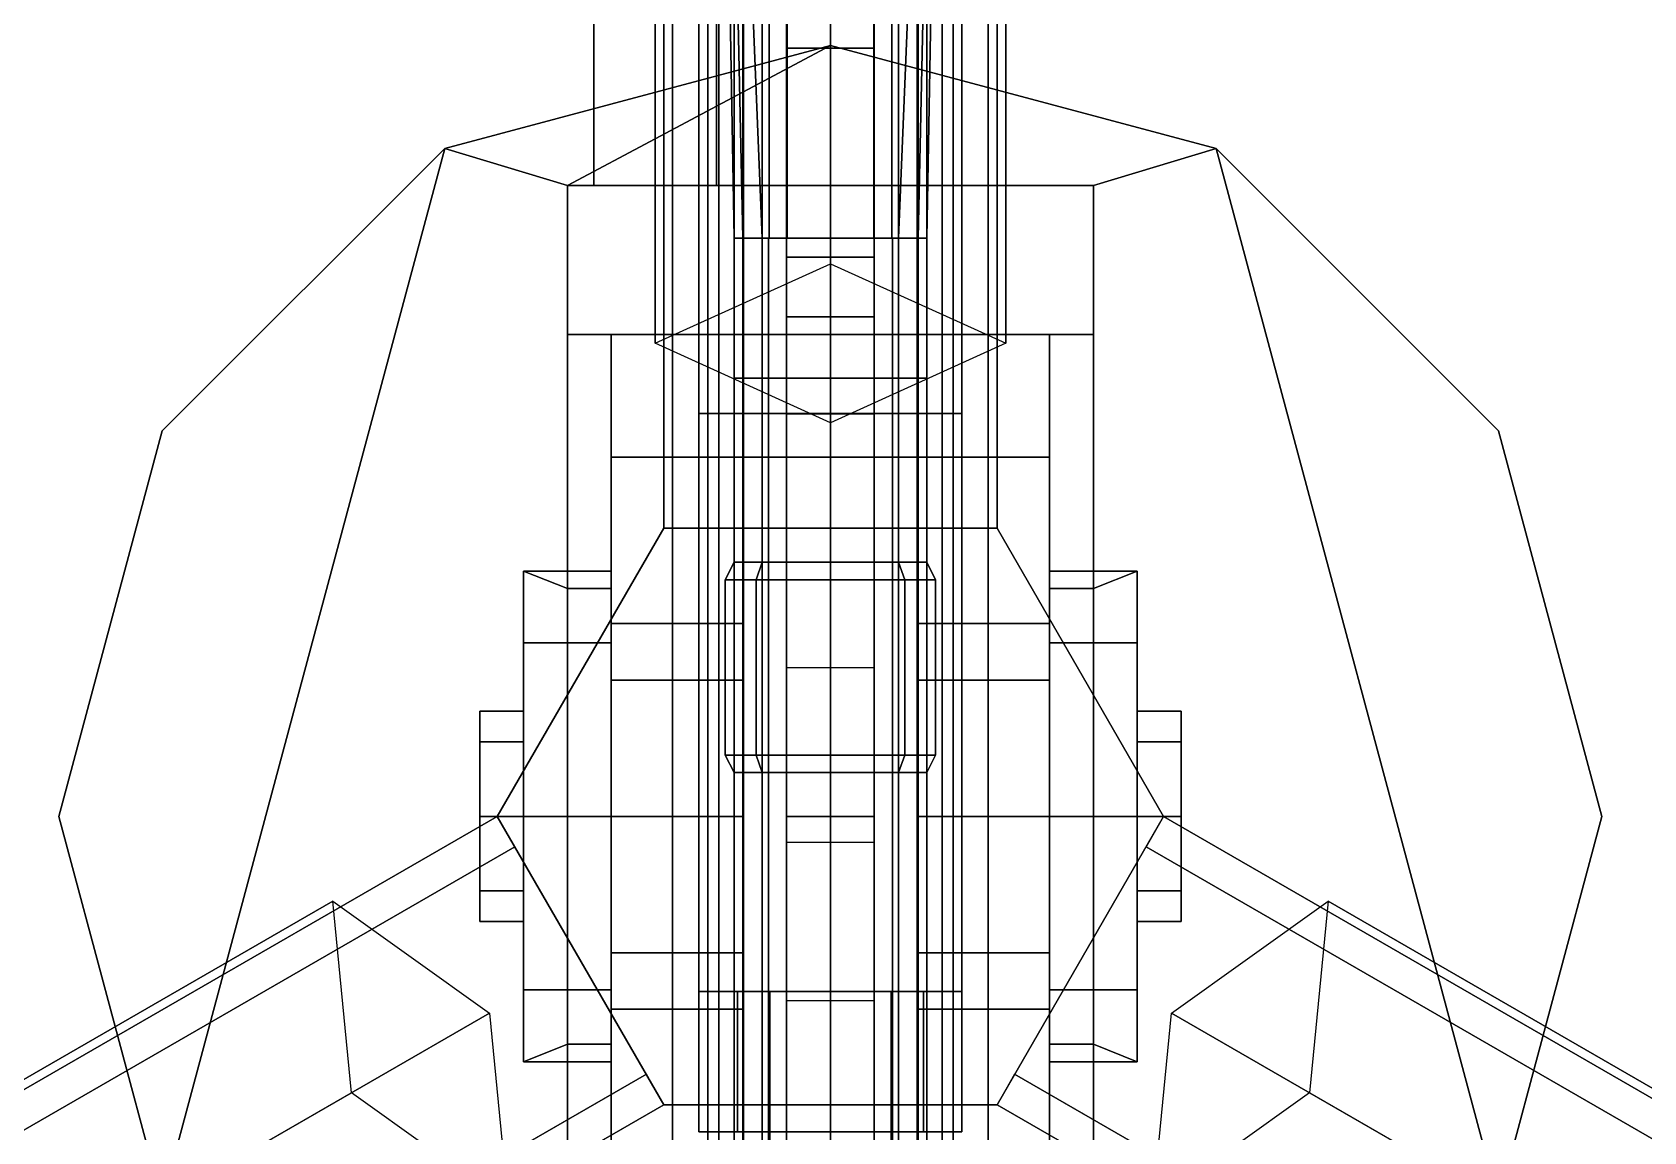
# Model space of a CAD drawing. Header units: millimetres. Extents: x -6.9 to 6.9, y -16.4 to 4.
# Drawn here: x -0.91 to 0.928, y -8.44 to -7.185 of the extents above; entities that cross this region are included whole.
import ezdxf

# ---------------------------------------------------------------- set-up
doc = ezdxf.new("R2010")
doc.units = ezdxf.units.MM
for name, color, linetype in [('mg_hotchkiss', 7, 'Continuous'), ('mg_sleeve', 5, 'Continuous'), ('mg_tripod', 7, 'Continuous'), ('mg_turret', 2, 'Continuous'), ('mle1924_29', 7, 'Continuous'), ('rifle_lebel', 7, 'Continuous'), ('rifle_mas', 7, 'Continuous')]:
    doc.layers.add(name, color=color, linetype=linetype)

msp = doc.modelspace()

# ---------------------------------------------------------------- linework, layer by layer
at = {"layer": 'mg_hotchkiss'}
for points in [[(-0.15, -5.07, -0.95), (-0.15, -5.12, -0.99), (-0.15, -7.62, 0.21), (-0.15, -7.17, 0.26)], [(0.15, -7.62, 0.21), (0.15, -5.12, -0.99), (0.15, -5.07, -0.95), (0.15, -7.17, 0.26)], [(-0.15, -5.12, -0.99), (-0.15, -8.28, -0.99), (-0.15, -8.28, 0.38), (-0.15, -7.62, 0.21)], [(0.15, -5.12, -0.99), (0.15, -8.28, -0.99), (-0.15, -8.28, -0.99), (-0.15, -5.12, -0.99)], [(0.15, -8.28, 0.38), (0.15, -8.28, -0.99), (0.15, -5.12, -0.99), (0.15, -7.62, 0.21)], [(-0.15, -7.17, 0.26), (-0.15, -7.62, 0.21), (0.15, -7.62, 0.21), (0.15, -7.17, 0.26)], [(-0.15, -7.62, 0.21), (-0.15, -8.28, 0.38), (-0.15, -8.28, 0.38), (-0.15, -7.62, 0.38)], [(-0.15, -7.62, 0.38), (-0.15, -8.28, 0.38), (0.15, -8.28, 0.38), (0.15, -7.62, 0.38)], [(0.15, -7.62, 0.38), (0.15, -7.62, 0.21), (-0.15, -7.62, 0.21), (-0.15, -7.62, 0.38)], [(0.15, -8.28, 0.38), (0.15, -8.28, 0.38), (0.15, -7.62, 0.21), (0.15, -7.62, 0.38)], [(-0.15, -8.28, 0.38), (-0.15, -8.28, -0.99), (0.15, -8.28, -0.99), (0.15, -8.28, 0.38)], [(-0.15, -8.28), (-0.1061, -8.28, -0.1061), (-0.1061, -8.44, -0.1061), (-0.15, -8.44)], [(-0.1061, -8.28, 0.1061), (-0.15, -8.28), (-0.15, -8.44), (-0.1061, -8.44, 0.1061)], [(0, -8.28, 0.15), (-0.1061, -8.28, 0.1061), (-0.1061, -8.44, 0.1061), (0, -8.44, 0.15)], [(-0.1061, -8.28, -0.1061), (0, -8.28, -0.15), (0, -8.44, -0.15), (-0.1061, -8.44, -0.1061)], [(0, -8.28, -0.35), (-0.0693, -8.28, -0.39), (-0.0693, -9.35, -0.39), (0, -9.35, -0.35)], [(-0.0693, -8.28, -0.39), (-0.0693, -8.28, -0.47), (-0.0693, -9.35, -0.47), (-0.0693, -9.35, -0.39)], [(-0.0693, -8.28, -0.47), (0, -8.28, -0.51), (0, -9.35, -0.51), (-0.0693, -9.35, -0.47)], [(0, -8.28, -0.51), (0.0693, -8.28, -0.47), (0.0693, -9.35, -0.47), (0, -9.35, -0.51)], [(0.0693, -8.28, -0.39), (0, -8.28, -0.35), (0, -9.35, -0.35), (0.0693, -9.35, -0.39)], [(0.1061, -8.28, 0.1061), (0, -8.28, 0.15), (0, -8.44, 0.15), (0.1061, -8.44, 0.1061)], [(0, -8.28, -0.15), (0.1061, -8.28, -0.1061), (0.1061, -8.44, -0.1061), (0, -8.44, -0.15)], [(0.0693, -8.28, -0.47), (0.0693, -8.28, -0.39), (0.0693, -9.35, -0.39), (0.0693, -9.35, -0.47)], [(0.1061, -8.28, -0.1061), (0.15, -8.28), (0.15, -8.44), (0.1061, -8.44, -0.1061)], [(0.15, -8.28), (0.1061, -8.28, 0.1061), (0.1061, -8.44, 0.1061), (0.15, -8.44)]]:
    msp.add_3dface(points, dxfattribs=at)
at = {"layer": 'mg_sleeve'}
for points in [[(-0.1, -5.34, -0.87), (-0.1, -5.34, -1.24), (-0.1, -7.67, -1.24), (-0.1, -7.67, -0.87)], [(0.1, -7.67, -0.87), (0.1, -5.34, -0.87), (-0.1, -5.34, -0.87), (-0.1, -7.67, -0.87)], [(0.1, -5.34, -1.24), (0.1, -7.67, -1.24), (-0.1, -7.67, -1.24), (-0.1, -5.34, -1.24)], [(0.1, -7.67, -0.87), (0.1, -7.67, -1.24), (0.1, -5.34, -1.24), (0.1, -5.34, -0.87)], [(-0.05, -7.2032, -2.1268), (-0.05, -6.9344, -1.7245), (-0.05, -6.7034, -1.8202), (-0.05, -7.0264, -2.3036)], [(0.05, -7.0264, -2.3036), (0.05, -6.7034, -1.8202), (0.05, -6.9344, -1.7245), (0.05, -7.2032, -2.1268)], [(0.05, -7.2032, -2.1268), (0.05, -6.9344, -1.7245), (-0.05, -6.9344, -1.7245), (-0.05, -7.2032, -2.1268)], [(0.05, -7.0264, -2.3036), (0.05, -7.5098, -2.6266), (-0.05, -7.5098, -2.6266), (-0.05, -7.0264, -2.3036)], [(-0.05, -7.6055, -2.3956), (-0.05, -7.2032, -2.1268), (-0.05, -7.0264, -2.3036), (-0.05, -7.5098, -2.6266)], [(0.05, -7.5098, -2.6266), (0.05, -7.0264, -2.3036), (0.05, -7.2032, -2.1268), (0.05, -7.6055, -2.3956)], [(0.05, -7.4417, -2.2862), (0.05, -7.2032, -2.1268), (-0.05, -7.2032, -2.1268), (-0.05, -7.4417, -2.2862)], [(0.05, -7.91, -1.24), (0.05, -7.4417, -2.2862), (-0.05, -7.4417, -2.2862), (-0.05, -7.91, -1.24)], [(-0.05, -7.91, -1.24), (-0.05, -7.4417, -2.2862), (-0.05, -7.6055, -2.3956), (-0.05, -8.11, -1.24)], [(0.05, -8.11, -1.24), (0.05, -7.6055, -2.3956), (0.05, -7.4417, -2.2862), (0.05, -7.91, -1.24)], [(0.05, -7.5098, -2.6266), (0.05, -8.08, -2.74), (-0.05, -8.08, -2.74), (-0.05, -7.5098, -2.6266)], [(-0.05, -8.08, -2.49), (-0.05, -7.6055, -2.3956), (-0.05, -7.5098, -2.6266), (-0.05, -8.08, -2.74)], [(0.05, -8.08, -2.74), (0.05, -7.5098, -2.6266), (0.05, -7.6055, -2.3956), (0.05, -8.08, -2.49)], [(-0.05, -7.6206, -2.3986), (-0.05, -8.11, -1.24), (-0.05, -8.11, -1.24), (-0.05, -7.6055, -2.3956)], [(0.05, -8.11, -1.24), (0.05, -7.6206, -2.3986), (0.05, -7.6055, -2.3956), (0.05, -8.11, -1.24)], [(0.05, -8.08, -2.49), (0.05, -7.6206, -2.3986), (-0.05, -7.6206, -2.3986), (-0.05, -8.08, -2.49)], [(0.05, -7.6206, -2.3986), (0.05, -8.11, -1.24), (-0.05, -8.11, -1.24), (-0.05, -7.6206, -2.3986)], [(0.25, -7.67, -1.24), (0.25, -8.49, -1.24), (-0.25, -8.49, -1.24), (-0.25, -7.67, -1.24)], [(-0.25, -7.86, -0.09), (-0.25, -7.67, -0.87), (-0.25, -8.49, -0.87), (-0.25, -8.3, -0.09)], [(-0.1, -7.86, -0.09), (-0.1, -7.67, -0.87), (-0.25, -7.67, -0.87), (-0.25, -7.86, -0.09)], [(-0.25, -7.67, -0.87), (-0.25, -7.67, -1.24), (-0.25, -8.49, -1.24), (-0.25, -8.49, -0.87)], [(-0.1, -7.67, -0.87), (-0.1, -7.67, -1.24), (-0.25, -7.67, -1.24), (-0.25, -7.67, -0.87)], [(-0.1, -8.49, -0.87), (-0.1, -7.67, -0.87), (-0.1, -7.86, -0.09), (-0.1, -8.3, -0.09)], [(-0.1, -7.67, -0.87), (-0.1, -8.49, -0.87), (0.1, -8.49, -0.87), (0.1, -7.67, -0.87)], [(0.1, -7.67, -0.87), (0.1, -8.49, -0.87), (0.1, -8.3, -0.09), (0.1, -7.86, -0.09)], [(0.25, -7.86, -0.09), (0.25, -7.67, -0.87), (0.1, -7.67, -0.87), (0.1, -7.86, -0.09)], [(0.25, -7.67, -0.87), (0.25, -7.67, -1.24), (0.1, -7.67, -1.24), (0.1, -7.67, -0.87)], [(0.25, -8.3, -0.09), (0.25, -8.49, -0.87), (0.25, -7.67, -0.87), (0.25, -7.86, -0.09)], [(0.25, -8.49, -0.87), (0.25, -8.49, -1.24), (0.25, -7.67, -1.24), (0.25, -7.67, -0.87)], [(-0.25, -7.86, -0.09), (-0.25, -7.9244, 0.0656), (-0.1, -7.9244, 0.0656), (-0.1, -7.86, -0.09)], [(-0.25, -8.3, -0.09), (-0.25, -8.2356, 0.0656), (-0.25, -7.9244, 0.0656), (-0.25, -7.86, -0.09)], [(-0.1, -7.86, -0.09), (-0.1, -7.9244, 0.0656), (-0.1, -8.2356, 0.0656), (-0.1, -8.3, -0.09)], [(0.25, -7.9244, 0.0656), (0.25, -7.86, -0.09), (0.1, -7.86, -0.09), (0.1, -7.9244, 0.0656)], [(0.1, -8.3, -0.09), (0.1, -8.2356, 0.0656), (0.1, -7.9244, 0.0656), (0.1, -7.86, -0.09)], [(0.25, -7.86, -0.09), (0.25, -7.9244, 0.0656), (0.25, -8.2356, 0.0656), (0.25, -8.3, -0.09)], [(-0.25, -7.9244, 0.0656), (-0.25, -8.08, 0.13), (-0.1, -8.08, 0.13), (-0.1, -7.9244, 0.0656)], [(-0.25, -8.2356, 0.0656), (-0.25, -8.08, 0.13), (-0.25, -8.08, 0.13), (-0.25, -7.9244, 0.0656)], [(-0.1, -7.9244, 0.0656), (-0.1, -8.08, 0.13), (-0.1, -8.08, 0.13), (-0.1, -8.2356, 0.0656)], [(0.25, -8.08, 0.13), (0.25, -7.9244, 0.0656), (0.1, -7.9244, 0.0656), (0.1, -8.08, 0.13)], [(0.1, -8.2356, 0.0656), (0.1, -8.08, 0.13), (0.1, -8.08, 0.13), (0.1, -7.9244, 0.0656)], [(0.25, -7.9244, 0.0656), (0.25, -8.08, 0.13), (0.25, -8.08, 0.13), (0.25, -8.2356, 0.0656)], [(-0.4, -8.08, -1.13), (-0.4, -7.9951, -1.1651), (-0.4, -7.96, -1.25), (-0.4, -8.1649, -1.1651)], [(-0.4, -8.1649, -1.1651), (-0.4, -7.96, -1.25), (-0.4, -7.9951, -1.3349), (-0.4, -8.2, -1.25)], [(-0.4, -7.9951, -1.3349), (-0.4, -7.96, -1.25), (-0.35, -7.96, -1.25), (-0.35, -7.9951, -1.3349)], [(-0.4, -7.96, -1.25), (-0.4, -7.9951, -1.1651), (-0.35, -7.9951, -1.1651), (-0.35, -7.96, -1.25)], [(0.4, -7.9951, -1.1651), (0.4, -7.96, -1.25), (0.35, -7.96, -1.25), (0.35, -7.9951, -1.1651)], [(0.4, -7.96, -1.25), (0.4, -7.9951, -1.3349), (0.35, -7.9951, -1.3349), (0.35, -7.96, -1.25)], [(0.4, -7.96, -1.25), (0.4, -8.1649, -1.3349), (0.4, -8.08, -1.37), (0.4, -7.9951, -1.3349)], [(0.4, -7.9951, -1.1651), (0.4, -8.2, -1.25), (0.4, -8.1649, -1.3349), (0.4, -7.96, -1.25)], [(-0.4, -8.2, -1.25), (-0.4, -7.9951, -1.3349), (-0.4, -8.08, -1.37), (-0.4, -8.1649, -1.3349)], [(-0.4, -8.08, -1.37), (-0.4, -7.9951, -1.3349), (-0.35, -7.9951, -1.3349), (-0.35, -8.08, -1.37)], [(-0.4, -7.9951, -1.1651), (-0.4, -8.08, -1.13), (-0.35, -8.08, -1.13), (-0.35, -7.9951, -1.1651)], [(0.4, -8.08, -1.13), (0.4, -7.9951, -1.1651), (0.35, -7.9951, -1.1651), (0.35, -8.08, -1.13)], [(0.4, -7.9951, -1.3349), (0.4, -8.08, -1.37), (0.35, -8.08, -1.37), (0.35, -7.9951, -1.3349)], [(0.4, -8.08, -1.13), (0.4, -8.1649, -1.1651), (0.4, -8.2, -1.25), (0.4, -7.9951, -1.1651)], [(-0.4, -8.1649, -1.3349), (-0.4, -8.08, -1.37), (-0.35, -8.08, -1.37), (-0.35, -8.1649, -1.3349)], [(-0.4, -8.08, -1.13), (-0.4, -8.1649, -1.1651), (-0.35, -8.1649, -1.1651), (-0.35, -8.08, -1.13)], [(-0.25, -8.08, 0.13), (-0.25, -8.2356, 0.0656), (-0.1, -8.2356, 0.0656), (-0.1, -8.08, 0.13)], [(0.05, -8.08, -2.74), (0.05, -8.6502, -2.6266), (-0.05, -8.6502, -2.6266), (-0.05, -8.08, -2.74)], [(0.05, -8.5545, -2.3956), (0.05, -8.08, -2.49), (-0.05, -8.08, -2.49), (-0.05, -8.5545, -2.3956)], [(-0.05, -8.5545, -2.3956), (-0.05, -8.08, -2.49), (-0.05, -8.08, -2.74), (-0.05, -8.6502, -2.6266)], [(0.05, -8.6502, -2.6266), (0.05, -8.08, -2.74), (0.05, -8.08, -2.49), (0.05, -8.5545, -2.3956)], [(0.25, -8.2356, 0.0656), (0.25, -8.08, 0.13), (0.1, -8.08, 0.13), (0.1, -8.2356, 0.0656)], [(0.4, -8.1649, -1.1651), (0.4, -8.08, -1.13), (0.35, -8.08, -1.13), (0.35, -8.1649, -1.1651)], [(0.4, -8.08, -1.37), (0.4, -8.1649, -1.3349), (0.35, -8.1649, -1.3349), (0.35, -8.08, -1.37)], [(-0.4, -8.2, -1.25), (-0.4, -8.1649, -1.3349), (-0.35, -8.1649, -1.3349), (-0.35, -8.2, -1.25)], [(-0.4, -8.1649, -1.1651), (-0.4, -8.2, -1.25), (-0.35, -8.2, -1.25), (-0.35, -8.1649, -1.1651)], [(0.4, -8.2, -1.25), (0.4, -8.1649, -1.1651), (0.35, -8.1649, -1.1651), (0.35, -8.2, -1.25)], [(0.4, -8.1649, -1.3349), (0.4, -8.2, -1.25), (0.35, -8.2, -1.25), (0.35, -8.1649, -1.3349)], [(-0.25, -8.2356, 0.0656), (-0.25, -8.3, -0.09), (-0.1, -8.3, -0.09), (-0.1, -8.2356, 0.0656)], [(0.25, -8.3, -0.09), (0.25, -8.2356, 0.0656), (0.1, -8.2356, 0.0656), (0.1, -8.3, -0.09)], [(-0.25, -8.3, -0.09), (-0.25, -8.49, -0.87), (-0.1, -8.49, -0.87), (-0.1, -8.3, -0.09)], [(0.05, -8.29, -1.24), (0.05, -8.7968, -2.2337), (-0.05, -8.7968, -2.2337), (-0.05, -8.29, -1.24)], [(-0.05, -8.29, -1.24), (-0.05, -8.7968, -2.2337), (-0.05, -9.11, -2.32), (-0.05, -8.49, -1.24)], [(0.05, -8.49, -1.24), (0.05, -9.11, -2.32), (0.05, -8.7968, -2.2337), (0.05, -8.29, -1.24)], [(0.1, -8.3, -0.09), (0.1, -8.49, -0.87), (0.25, -8.49, -0.87), (0.25, -8.3, -0.09)]]:
    msp.add_3dface(points, dxfattribs=at)
at = {"layer": 'mg_tripod'}
for points in [[(0, -0.5696, -6.6471), (-0.2, -0.652, -6.8296), (-0.2, -7.54, -3.32), (0, -7.4492, -3.1418)], [(0.2, -0.652, -6.8296), (0, -0.5696, -6.6471), (0, -7.4492, -3.1418), (0.2, -7.54, -3.32)], [(-0.2, -0.652, -6.8296), (0, -0.7344, -7.0121), (0, -7.6308, -3.4982), (-0.2, -7.54, -3.32)], [(0, -0.7344, -7.0121), (0.2, -0.652, -6.8296), (0.2, -7.54, -3.32), (0, -7.6308, -3.4982)], [(-0.19, -5.2309, -4.45), (-0.19, -7.7509, -4.2906), (-0.19, -7.7509, -4.0309), (-0.19, -5.62, -4.25)], [(-0.15, -7.7509, -4.2906), (-0.15, -5.2309, -4.45), (-0.15, -5.62, -4.25), (-0.15, -7.7509, -4.0309)], [(0.15, -5.2309, -4.45), (0.15, -7.7509, -4.2906), (0.15, -7.7509, -4.0309), (0.15, -5.62, -4.25)], [(0.19, -7.7509, -4.2906), (0.19, -5.2309, -4.45), (0.19, -5.62, -4.25), (0.19, -7.7509, -4.0309)], [(-0.19, -5.62, -4.25), (-0.19, -7.7509, -4.0309), (-0.15, -7.7509, -4.0309), (-0.15, -5.62, -4.25)], [(0.15, -5.62, -4.25), (0.15, -7.7509, -4.0309), (0.19, -7.7509, -4.0309), (0.19, -5.62, -4.25)], [(-0.19, -7.7509, -4.45), (-0.38, -8.08, -4.45), (-0.38, -8.08, -3.06), (-0.19, -7.7509, -3.06)], [(0.19, -7.7509, -4.45), (-0.19, -7.7509, -4.45), (-0.19, -7.7509, -3.06), (0.19, -7.7509, -3.06)], [(0.38, -8.08, -4.45), (0.19, -7.7509, -4.45), (0.19, -7.7509, -3.06), (0.38, -8.08, -3.06)], [(-0.38, -8.08, -4.2906), (-2.5624, -9.34, -4.45), (-2.2254, -9.1455, -4.25), (-0.38, -8.08, -4.0309)], [(-2.2054, -9.1801, -4.25), (-0.36, -8.1146, -4.0309), (-0.38, -8.08, -4.0309), (-2.2254, -9.1455, -4.25)], [(-0.38, -8.08, -4.45), (-0.19, -8.4091, -4.45), (-0.19, -8.4091, -3.06), (-0.38, -8.08, -3.06)], [(0.19, -8.4091, -4.45), (0.38, -8.08, -4.45), (0.38, -8.08, -3.06), (0.19, -8.4091, -3.06)], [(2.2254, -9.1455, -4.25), (0.38, -8.08, -4.0309), (0.36, -8.1146, -4.0309), (2.2054, -9.1801, -4.25)], [(2.5624, -9.34, -4.45), (0.38, -8.08, -4.2906), (0.38, -8.08, -4.0309), (2.2254, -9.1455, -4.25)], [(-2.5424, -9.3746, -4.45), (-0.36, -8.1146, -4.2906), (-0.36, -8.1146, -4.0309), (-2.2054, -9.1801, -4.25)], [(0.36, -8.1146, -4.2906), (2.5424, -9.3746, -4.45), (2.2054, -9.1801, -4.25), (0.36, -8.1146, -4.0309)], [(-6.3614, -11.7528, -7.0121), (-6.5328, -11.6208, -6.8296), (-0.5677, -8.1768, -3.32), (-0.389, -8.3046, -3.4982)], [(-6.5328, -11.6208, -6.8296), (-6.5042, -11.8352, -6.6471), (-0.5463, -8.3954, -3.1418), (-0.5677, -8.1768, -3.32)], [(6.5328, -11.6208, -6.8296), (6.3614, -11.7528, -7.0121), (0.389, -8.3046, -3.4982), (0.5677, -8.1768, -3.32)], [(6.5042, -11.8352, -6.6471), (6.5328, -11.6208, -6.8296), (0.5677, -8.1768, -3.32), (0.5463, -8.3954, -3.1418)], [(-6.3328, -11.9672, -6.8296), (-6.3614, -11.7528, -7.0121), (-0.389, -8.3046, -3.4982), (-0.3677, -8.5232, -3.32)], [(6.3614, -11.7528, -7.0121), (6.3328, -11.9672, -6.8296), (0.3677, -8.5232, -3.32), (0.389, -8.3046, -3.4982)], [(-0.21, -8.3744, -4.2906), (-2.3924, -9.6344, -4.45), (-2.0554, -9.4399, -4.25), (-0.21, -8.3744, -4.0309)], [(-2.0354, -9.4745, -4.25), (-0.19, -8.4091, -4.0309), (-0.21, -8.3744, -4.0309), (-2.0554, -9.4399, -4.25)], [(2.0554, -9.4399, -4.25), (0.21, -8.3744, -4.0309), (0.19, -8.4091, -4.0309), (2.0354, -9.4745, -4.25)], [(2.3924, -9.6344, -4.45), (0.21, -8.3744, -4.2906), (0.21, -8.3744, -4.0309), (2.0554, -9.4399, -4.25)], [(-6.5042, -11.8352, -6.6471), (-6.3328, -11.9672, -6.8296), (-0.3677, -8.5232, -3.32), (-0.5463, -8.3954, -3.1418)], [(6.3328, -11.9672, -6.8296), (6.5042, -11.8352, -6.6471), (0.5463, -8.3954, -3.1418), (0.3677, -8.5232, -3.32)], [(-2.3724, -9.6691, -4.45), (-0.19, -8.4091, -4.2906), (-0.19, -8.4091, -4.0309), (-2.0354, -9.4745, -4.25)], [(-0.19, -8.4091, -4.45), (0.19, -8.4091, -4.45), (0.19, -8.4091, -3.06), (-0.19, -8.4091, -3.06)], [(0.19, -8.4091, -4.2906), (2.3724, -9.6691, -4.45), (2.0354, -9.4745, -4.25), (0.19, -8.4091, -4.0309)]]:
    msp.add_3dface(points, dxfattribs=at)
at = {"layer": 'mg_turret'}
for points in [[(-0.2, -6.17, -2.76), (-0.27, -6.17, -2.83), (-0.27, -7.36, -2.83), (-0.2, -7.36, -2.76)], [(-0.27, -6.17, -2.83), (-0.2, -6.17, -2.9), (-0.2, -7.36, -2.9), (-0.27, -7.36, -2.83)], [(-0.13, -6.17, -2.83), (-0.2, -6.17, -2.76), (-0.2, -7.36, -2.76), (-0.13, -7.36, -2.83)], [(-0.2, -6.17, -2.9), (-0.13, -6.17, -2.83), (-0.13, -7.36, -2.83), (-0.2, -7.36, -2.9)], [(0, -7.2, -3.06), (-0.44, -7.3179, -3.06), (-0.44, -7.3179, -2.96), (0, -7.2, -2.96)], [(0, -7.2, -2.96), (-0.44, -7.3179, -2.96), (-0.3, -7.36, -2.96)], [(0.44, -7.3179, -2.96), (0, -7.2, -2.96), (-0.3, -7.36, -2.96), (0.3, -7.36, -2.96)], [(0.44, -7.3179, -3.06), (0, -7.2, -3.06), (0, -7.2, -2.96), (0.44, -7.3179, -2.96)], [(-0.7621, -7.64, -2.96), (-0.88, -8.08, -2.96), (-0.7621, -8.52, -2.96), (-0.44, -7.3179, -2.96)], [(-0.44, -7.3179, -3.06), (-0.7621, -7.64, -3.06), (-0.7621, -7.64, -2.96), (-0.44, -7.3179, -2.96)], [(-0.44, -7.3179, -2.96), (-0.7621, -8.52, -2.96), (-0.3, -8.68, -2.96), (-0.3, -7.36, -2.96)], [(0.7621, -8.52, -2.96), (0.44, -7.3179, -2.96), (0.3, -7.36, -2.96), (0.3, -8.68, -2.96)], [(0.7621, -7.64, -3.06), (0.44, -7.3179, -3.06), (0.44, -7.3179, -2.96), (0.7621, -7.64, -2.96)], [(0.88, -8.08, -2.96), (0.7621, -7.64, -2.96), (0.44, -7.3179, -2.96), (0.7621, -8.52, -2.96)], [(-0.3, -7.36, -2.96), (-0.3, -8.68, -2.96), (-0.3, -8.68, -2.68), (-0.3, -7.36, -2.68)], [(-0.3, -7.36, -2.68), (-0.3, -7.53, -2.68), (0.3, -7.53, -2.68), (0.3, -7.36, -2.68)], [(-0.3, -7.36, -2.96), (-0.3, -7.36, -2.68), (0.3, -7.36, -2.68), (0.3, -7.36, -2.96)], [(0.3, -8.68, -2.68), (0.3, -8.68, -2.96), (0.3, -7.36, -2.96), (0.3, -7.36, -2.68)], [(-0.3, -7.53, -2.68), (-0.3, -8.68, -2.68), (-0.3, -8.34, -1.83), (-0.3, -7.82, -1.83)], [(-0.25, -7.53, -2.68), (-0.3, -7.53, -2.68), (-0.3, -7.82, -1.83), (-0.25, -7.82, -1.83)], [(-0.25, -8.34, -1.83), (-0.25, -8.68, -2.68), (-0.25, -7.53, -2.68), (-0.25, -7.82, -1.83)], [(-0.25, -7.53, -2.68), (-0.25, -8.68, -2.68), (0.25, -8.68, -2.68), (0.25, -7.53, -2.68)], [(0.25, -7.82, -1.83), (0.25, -7.53, -2.68), (0.25, -8.68, -2.68), (0.25, -8.34, -1.83)], [(0.3, -7.53, -2.68), (0.25, -7.53, -2.68), (0.25, -7.82, -1.83), (0.3, -7.82, -1.83)], [(0.3, -8.68, -2.68), (0.3, -7.53, -2.68), (0.3, -7.82, -1.83), (0.3, -8.34, -1.83)], [(-0.7621, -7.64, -3.06), (-0.88, -8.08, -3.06), (-0.88, -8.08, -2.96), (-0.7621, -7.64, -2.96)], [(0.88, -8.08, -3.06), (0.7621, -7.64, -3.06), (0.7621, -7.64, -2.96), (0.88, -8.08, -2.96)], [(-0.25, -7.882, -1.052), (-0.25, -7.8, -1.25), (-0.35, -7.8, -1.25), (-0.35, -7.882, -1.052)], [(-0.25, -7.8, -1.25), (-0.25, -7.82, -1.2983), (-0.3, -7.82, -1.2983), (-0.35, -7.8, -1.25)], [(-0.3, -7.82, -1.2983), (-0.3, -7.882, -1.448), (-0.35, -7.882, -1.448), (-0.35, -7.8, -1.25)], [(-0.35, -8.08, -0.97), (-0.35, -7.882, -1.052), (-0.35, -7.8, -1.25), (-0.35, -8.278, -1.052)], [(-0.35, -8.278, -1.052), (-0.35, -7.8, -1.25), (-0.35, -7.882, -1.448), (-0.35, -8.36, -1.25)], [(-0.25, -8.278, -1.052), (-0.25, -7.8, -1.25), (-0.25, -7.882, -1.052), (-0.25, -8.08, -0.97)], [(-0.25, -8.36, -1.25), (-0.25, -7.82, -1.2983), (-0.25, -7.8, -1.25), (-0.25, -8.278, -1.052)], [(0.25, -7.82, -1.2983), (0.25, -7.8, -1.25), (0.35, -7.8, -1.25), (0.3, -7.82, -1.2983)], [(0.25, -7.8, -1.25), (0.25, -7.882, -1.052), (0.35, -7.882, -1.052), (0.35, -7.8, -1.25)], [(0.25, -7.82, -1.2983), (0.25, -8.34, -1.2983), (0.25, -8.34, -1.2983), (0.25, -7.8, -1.25)], [(0.25, -7.8, -1.25), (0.25, -8.34, -1.2983), (0.25, -8.36, -1.25), (0.25, -7.882, -1.052)], [(0.3, -7.882, -1.448), (0.3, -7.82, -1.2983), (0.35, -7.8, -1.25), (0.35, -7.882, -1.448)], [(0.35, -7.8, -1.25), (0.35, -8.278, -1.448), (0.35, -8.08, -1.53), (0.35, -7.882, -1.448)], [(0.35, -7.882, -1.052), (0.35, -8.36, -1.25), (0.35, -8.278, -1.448), (0.35, -7.8, -1.25)], [(-0.3, -7.82, -1.83), (-0.3, -7.82, -1.83), (-0.3, -7.882, -1.448), (-0.3, -7.82, -1.2983)], [(-0.3, -7.82, -1.83), (-0.3, -7.82, -1.83), (-0.3, -8.08, -1.53), (-0.3, -7.882, -1.448)], [(-0.3, -7.82, -1.83), (-0.3, -7.82, -1.83), (-0.3, -8.34, -1.83), (-0.3, -8.08, -1.53)], [(-0.25, -7.82, -1.2983), (-0.25, -7.82, -1.83), (-0.3, -7.82, -1.83), (-0.3, -7.82, -1.2983)], [(-0.25, -8.34, -1.2983), (-0.25, -8.34, -1.83), (-0.25, -7.82, -1.83), (-0.25, -7.82, -1.2983)], [(-0.25, -8.34, -1.2983), (-0.25, -7.82, -1.2983), (-0.25, -7.82, -1.2983), (-0.25, -8.36, -1.25)], [(0.3, -7.82, -1.2983), (0.3, -7.82, -1.83), (0.25, -7.82, -1.83), (0.25, -7.82, -1.2983)], [(0.25, -7.82, -1.2983), (0.25, -7.82, -1.83), (0.25, -8.34, -1.83), (0.25, -8.34, -1.2983)], [(0.3, -7.882, -1.448), (0.3, -7.882, -1.448), (0.3, -7.82, -1.83), (0.3, -7.82, -1.2983)], [(0.3, -8.08, -1.53), (0.3, -8.08, -1.53), (0.3, -7.82, -1.83), (0.3, -7.882, -1.448)], [(0.3, -8.34, -1.83), (0.3, -8.34, -1.83), (0.3, -7.82, -1.83), (0.3, -8.08, -1.53)], [(-0.25, -8.08, -0.97), (-0.25, -7.882, -1.052), (-0.35, -7.882, -1.052), (-0.35, -8.08, -0.97)], [(-0.3, -7.882, -1.448), (-0.3, -8.08, -1.53), (-0.35, -8.08, -1.53), (-0.35, -7.882, -1.448)], [(-0.35, -8.36, -1.25), (-0.35, -7.882, -1.448), (-0.35, -8.08, -1.53), (-0.35, -8.278, -1.448)], [(0.25, -7.882, -1.052), (0.25, -8.08, -0.97), (0.35, -8.08, -0.97), (0.35, -7.882, -1.052)], [(0.25, -7.882, -1.052), (0.25, -8.36, -1.25), (0.25, -8.278, -1.052), (0.25, -8.08, -0.97)], [(0.3, -8.08, -1.53), (0.3, -7.882, -1.448), (0.35, -7.882, -1.448), (0.35, -8.08, -1.53)], [(0.35, -8.08, -0.97), (0.35, -8.278, -1.052), (0.35, -8.36, -1.25), (0.35, -7.882, -1.052)], [(-0.88, -8.08, -3.06), (-0.7621, -8.52, -3.06), (-0.7621, -8.52, -2.96), (-0.88, -8.08, -2.96)], [(-0.25, -8.278, -1.052), (-0.25, -8.08, -0.97), (-0.35, -8.08, -0.97), (-0.35, -8.278, -1.052)], [(-0.3, -8.08, -1.53), (-0.3, -8.278, -1.448), (-0.35, -8.278, -1.448), (-0.35, -8.08, -1.53)], [(-0.3, -8.08, -1.53), (-0.3, -8.08, -1.53), (-0.3, -8.34, -1.83), (-0.3, -8.278, -1.448)], [(0.25, -8.08, -0.97), (0.25, -8.278, -1.052), (0.35, -8.278, -1.052), (0.35, -8.08, -0.97)], [(0.3, -8.278, -1.448), (0.3, -8.08, -1.53), (0.35, -8.08, -1.53), (0.35, -8.278, -1.448)], [(0.3, -8.34, -1.83), (0.3, -8.34, -1.83), (0.3, -8.08, -1.53), (0.3, -8.278, -1.448)], [(0.7621, -8.52, -3.06), (0.88, -8.08, -3.06), (0.88, -8.08, -2.96), (0.7621, -8.52, -2.96)], [(-0.25, -8.36, -1.25), (-0.25, -8.278, -1.052), (-0.35, -8.278, -1.052), (-0.35, -8.36, -1.25)], [(-0.3, -8.278, -1.448), (-0.3, -8.34, -1.2983), (-0.35, -8.36, -1.25), (-0.35, -8.278, -1.448)], [(-0.3, -8.278, -1.448), (-0.3, -8.278, -1.448), (-0.3, -8.34, -1.83), (-0.3, -8.34, -1.2983)], [(0.25, -8.278, -1.052), (0.25, -8.36, -1.25), (0.35, -8.36, -1.25), (0.35, -8.278, -1.052)], [(0.3, -8.34, -1.2983), (0.3, -8.278, -1.448), (0.35, -8.278, -1.448), (0.35, -8.36, -1.25)], [(0.3, -8.34, -1.83), (0.3, -8.34, -1.83), (0.3, -8.278, -1.448), (0.3, -8.34, -1.2983)], [(-0.25, -8.34, -1.2983), (-0.25, -8.36, -1.25), (-0.35, -8.36, -1.25), (-0.3, -8.34, -1.2983)], [(-0.3, -8.34, -1.2983), (-0.3, -8.34, -1.83), (-0.25, -8.34, -1.83), (-0.25, -8.34, -1.2983)], [(-0.3, -8.68, -2.68), (-0.25, -8.68, -2.68), (-0.25, -8.34, -1.83), (-0.3, -8.34, -1.83)], [(0.25, -8.34, -1.2983), (0.25, -8.34, -1.83), (0.3, -8.34, -1.83), (0.3, -8.34, -1.2983)], [(0.25, -8.36, -1.25), (0.25, -8.34, -1.2983), (0.3, -8.34, -1.2983), (0.35, -8.36, -1.25)], [(0.25, -8.68, -2.68), (0.3, -8.68, -2.68), (0.3, -8.34, -1.83), (0.25, -8.34, -1.83)]]:
    msp.add_3dface(points, dxfattribs=at)
at = {"layer": 'mle1924_29'}
for points in [[(-0.0778, -6.25, 0.0778), (-0.11, -6.25), (-0.11, -7.79), (-0.0778, -7.79, 0.0778)], [(-0.11, -6.25), (-0.0778, -6.25, -0.0778), (-0.0778, -7.79, -0.0778), (-0.11, -7.79)], [(0, -6.25, 0.11), (-0.0778, -6.25, 0.0778), (-0.0778, -7.79, 0.0778), (0, -7.79, 0.11)], [(-0.0778, -6.25, -0.0778), (0, -6.25, -0.11), (0, -7.79, -0.11), (-0.0778, -7.79, -0.0778)], [(0.0778, -6.25, 0.0778), (0, -6.25, 0.11), (0, -7.79, 0.11), (0.0778, -7.79, 0.0778)], [(0, -6.25, -0.11), (0.0778, -6.25, -0.0778), (0.0778, -7.79, -0.0778), (0, -7.79, -0.11)], [(0.11, -6.25), (0.0778, -6.25, 0.0778), (0.0778, -7.79, 0.0778), (0.11, -7.79)], [(0.0778, -6.25, -0.0778), (0.11, -6.25), (0.11, -7.79), (0.0778, -7.79, -0.0778)], [(-0.0778, -6.75, -0.1922), (-0.11, -6.75, -0.27), (-0.11, -9.06, -0.27), (-0.0778, -9.06, -0.1922)], [(-0.11, -6.75, -0.27), (-0.0778, -6.75, -0.3478), (-0.0778, -9.06, -0.3478), (-0.11, -9.06, -0.27)], [(0, -6.75, -0.16), (-0.0778, -6.75, -0.1922), (-0.0778, -9.06, -0.1922), (0, -9.06, -0.16)], [(-0.0778, -6.75, -0.3478), (0, -6.75, -0.38), (0, -9.06, -0.38), (-0.0778, -9.06, -0.3478)], [(0.0778, -6.75, -0.1922), (0, -6.75, -0.16), (0, -9.06, -0.16), (0.0778, -9.06, -0.1922)], [(0, -6.75, -0.38), (0.0778, -6.75, -0.3478), (0.0778, -9.06, -0.3478), (0, -9.06, -0.38)], [(0.11, -6.75, -0.27), (0.0778, -6.75, -0.1922), (0.0778, -9.06, -0.1922), (0.11, -9.06, -0.27)], [(0.0778, -6.75, -0.3478), (0.11, -6.75, -0.27), (0.11, -9.06, -0.27), (0.0778, -9.06, -0.3478)], [(-0.0778, -7.79, 0.0778), (-0.11, -7.79), (-0.12, -7.81), (-0.0849, -7.81, 0.0849)], [(-0.11, -7.79), (-0.0778, -7.79, -0.0778), (-0.0849, -7.81, -0.0849), (-0.12, -7.81)], [(0, -7.79, 0.11), (-0.0778, -7.79, 0.0778), (-0.0849, -7.81, 0.0849), (0, -7.81, 0.12)], [(-0.0778, -7.79, -0.0778), (0, -7.79, -0.11), (0, -7.81, -0.12), (-0.0849, -7.81, -0.0849)], [(0.0778, -7.79, 0.0778), (0, -7.79, 0.11), (0, -7.81, 0.12), (0.0849, -7.81, 0.0849)], [(0, -7.79, -0.11), (0.0778, -7.79, -0.0778), (0.0849, -7.81, -0.0849), (0, -7.81, -0.12)], [(0.11, -7.79), (0.0778, -7.79, 0.0778), (0.0849, -7.81, 0.0849), (0.12, -7.81)], [(0.0778, -7.79, -0.0778), (0.11, -7.79), (0.12, -7.81), (0.0849, -7.81, -0.0849)], [(-0.0849, -7.81, 0.0849), (-0.12, -7.81), (-0.12, -8.01), (-0.0849, -8.01, 0.0849)], [(-0.12, -7.81), (-0.0849, -7.81, -0.0849), (-0.0849, -8.01, -0.0849), (-0.12, -8.01)], [(0, -7.81, 0.12), (-0.0849, -7.81, 0.0849), (-0.0849, -8.01, 0.0849), (0, -8.01, 0.12)], [(-0.0849, -7.81, -0.0849), (0, -7.81, -0.12), (0, -8.01, -0.12), (-0.0849, -8.01, -0.0849)], [(0.0849, -7.81, 0.0849), (0, -7.81, 0.12), (0, -8.01, 0.12), (0.0849, -8.01, 0.0849)], [(0, -7.81, -0.12), (0.0849, -7.81, -0.0849), (0.0849, -8.01, -0.0849), (0, -8.01, -0.12)], [(0.12, -7.81), (0.0849, -7.81, 0.0849), (0.0849, -8.01, 0.0849), (0.12, -8.01)], [(0.0849, -7.81, -0.0849), (0.12, -7.81), (0.12, -8.01), (0.0849, -8.01, -0.0849)], [(-0.0778, -8.03, -0.0778), (-0.11, -8.03), (-0.12, -8.01), (-0.0849, -8.01, -0.0849)], [(-0.11, -8.03), (-0.0778, -8.03, 0.0778), (-0.0849, -8.01, 0.0849), (-0.12, -8.01)], [(0, -8.03, -0.11), (-0.0778, -8.03, -0.0778), (-0.0849, -8.01, -0.0849), (0, -8.01, -0.12)], [(-0.0778, -8.03, 0.0778), (0, -8.03, 0.11), (0, -8.01, 0.12), (-0.0849, -8.01, 0.0849)], [(0.0778, -8.03, -0.0778), (0, -8.03, -0.11), (0, -8.01, -0.12), (0.0849, -8.01, -0.0849)], [(0, -8.03, 0.11), (0.0778, -8.03, 0.0778), (0.0849, -8.01, 0.0849), (0, -8.01, 0.12)], [(0.11, -8.03), (0.0778, -8.03, -0.0778), (0.0849, -8.01, -0.0849), (0.12, -8.01)], [(0.0778, -8.03, 0.0778), (0.11, -8.03), (0.12, -8.01), (0.0849, -8.01, 0.0849)], [(-0.0778, -8.03, 0.0778), (-0.11, -8.03), (-0.11, -9.06), (-0.0778, -9.06, 0.0778)], [(-0.11, -8.03), (-0.0778, -8.03, -0.0778), (-0.0778, -9.06, -0.0778), (-0.11, -9.06)], [(0, -8.03, 0.11), (-0.0778, -8.03, 0.0778), (-0.0778, -9.06, 0.0778), (0, -9.06, 0.11)], [(-0.0778, -8.03, -0.0778), (0, -8.03, -0.11), (0, -9.06, -0.11), (-0.0778, -9.06, -0.0778)], [(0.0778, -8.03, 0.0778), (0, -8.03, 0.11), (0, -9.06, 0.11), (0.0778, -9.06, 0.0778)], [(0, -8.03, -0.11), (0.0778, -8.03, -0.0778), (0.0778, -9.06, -0.0778), (0, -9.06, -0.11)], [(0.11, -8.03), (0.0778, -8.03, 0.0778), (0.0778, -9.06, 0.0778), (0.11, -9.06)], [(0.0778, -8.03, -0.0778), (0.11, -8.03), (0.11, -9.06), (0.0778, -9.06, -0.0778)]]:
    msp.add_3dface(points, dxfattribs=at)
at = {"layer": 'rifle_lebel'}
for points in [[(-0.1346, -6.03, -0.38), (0, -6.03, -0.42), (0, -7.42, -0.38), (-0.0778, -7.42, -0.3478)], [(-0.1346, -6.03, -0.38), (-0.1346, -6.03, -0.38), (-0.0778, -7.42, -0.3478), (-0.11, -7.42, -0.27)], [(-0.13, -6.03, 0.03), (-0.1346, -6.03, -0.38), (-0.11, -7.42, -0.27), (-0.1, -7.42)], [(-0.07, -6.03, 0.03), (-0.13, -6.03, 0.03), (-0.1, -7.42), (-0.07, -7.42, 0.02)], [(-0.0495, -6.03, 0.0695), (-0.07, -6.03, 0.03), (-0.07, -7.42, 0.02), (-0.0495, -7.42, 0.0695)], [(0, -6.03, 0.09), (-0.0495, -6.03, 0.0695), (-0.0495, -7.42, 0.0695), (0, -7.42, 0.09)], [(0.0495, -6.03, 0.0695), (0, -6.03, 0.09), (0, -7.42, 0.09), (0.0495, -7.42, 0.0695)], [(0, -6.03, -0.42), (0.1346, -6.03, -0.38), (0.0778, -7.42, -0.3478), (0, -7.42, -0.38)], [(0.07, -6.03, 0.03), (0.0495, -6.03, 0.0695), (0.0495, -7.42, 0.0695), (0.07, -7.42, 0.02)], [(0.13, -6.03, 0.03), (0.07, -6.03, 0.03), (0.07, -7.42, 0.02), (0.1, -7.42)], [(0.1346, -6.03, -0.38), (0.1346, -6.03, -0.38), (0.11, -7.42, -0.27), (0.0778, -7.42, -0.3478)], [(0.1346, -6.03, -0.38), (0.13, -6.03, 0.03), (0.1, -7.42), (0.11, -7.42, -0.27)], [(-0.11, -7.42, -0.27), (-0.0778, -7.42, -0.3478), (-0.0778, -7.58, -0.3478), (-0.11, -7.58, -0.27)], [(-0.1, -7.42), (-0.11, -7.42, -0.27), (-0.11, -7.58, -0.27), (-0.1, -7.58)], [(-0.0707, -7.42, 0.0707), (-0.1, -7.42), (-0.1, -7.58), (-0.0707, -7.58, 0.0707)], [(-0.0495, -7.42, 0.0695), (-0.07, -7.42, 0.02), (-0.1, -7.42), (-0.0707, -7.42, 0.0707)], [(-0.0778, -7.42, -0.3478), (0, -7.42, -0.38), (0, -7.58, -0.38), (-0.0778, -7.58, -0.3478)], [(0, -7.42, 0.1), (-0.0707, -7.42, 0.0707), (-0.0707, -7.58, 0.0707), (0, -7.58, 0.1)], [(0, -7.42, 0.09), (-0.0495, -7.42, 0.0695), (-0.0707, -7.42, 0.0707), (0, -7.42, 0.1)], [(0.0707, -7.42, 0.0707), (0, -7.42, 0.1), (0, -7.58, 0.1), (0.0707, -7.58, 0.0707)], [(0, -7.42, -0.38), (0.0778, -7.42, -0.3478), (0.0778, -7.58, -0.3478), (0, -7.58, -0.38)], [(0.0495, -7.42, 0.0695), (0, -7.42, 0.09), (0, -7.42, 0.1), (0.0707, -7.42, 0.0707)], [(0.07, -7.42, 0.02), (0.0495, -7.42, 0.0695), (0.0707, -7.42, 0.0707), (0.1, -7.42)], [(0.1, -7.42), (0.0707, -7.42, 0.0707), (0.0707, -7.58, 0.0707), (0.1, -7.58)], [(0.0778, -7.42, -0.3478), (0.11, -7.42, -0.27), (0.11, -7.58, -0.27), (0.0778, -7.58, -0.3478)], [(0.11, -7.42, -0.27), (0.1, -7.42), (0.1, -7.58), (0.11, -7.58, -0.27)], [(-0.1, -7.58), (-0.11, -7.58, -0.27), (-0.11, -11.76, -0.19), (-0.1, -11.76)], [(-0.11, -7.58, -0.27), (-0.0778, -7.58, -0.3478), (-0.0778, -11.76, -0.2678), (-0.11, -11.76, -0.19)], [(-0.0707, -7.58, 0.0707), (-0.1, -7.58), (-0.1, -11.76), (-0.0707, -11.76, 0.0707)], [(-0.0778, -7.58, -0.3478), (0, -7.58, -0.38), (0, -11.76, -0.3), (-0.0778, -11.76, -0.2678)], [(0, -7.58, 0.1), (-0.0707, -7.58, 0.0707), (-0.0707, -11.76, 0.0707), (0, -11.76, 0.1)], [(0.0707, -7.58, 0.0707), (0, -7.58, 0.1), (0, -11.76, 0.1), (0.0707, -11.76, 0.0707)], [(0, -7.58, -0.38), (0.0778, -7.58, -0.3478), (0.0778, -11.76, -0.2678), (0, -11.76, -0.3)], [(0.1, -7.58), (0.0707, -7.58, 0.0707), (0.0707, -11.76, 0.0707), (0.1, -11.76)], [(0.0778, -7.58, -0.3478), (0.11, -7.58, -0.27), (0.11, -11.76, -0.19), (0.0778, -11.76, -0.2678)], [(0.11, -7.58, -0.27), (0.1, -7.58), (0.1, -11.76), (0.11, -11.76, -0.19)]]:
    msp.add_3dface(points, dxfattribs=at)
at = {"layer": 'rifle_mas'}
for points in [[(-0.18, -6.99, -0.17), (-0.1273, -6.99, -0.2973), (-0.1273, -8.84, -0.2673), (-0.18, -8.84, -0.14)], [(-0.14, -6.99, 0.01), (-0.18, -6.99, -0.17), (-0.18, -8.84, -0.14), (-0.14, -8.84)], [(-0.099, -6.99, 0.109), (-0.14, -6.99, 0.01), (-0.14, -8.84), (-0.099, -8.84, 0.099)], [(-0.1273, -6.99, -0.2973), (0, -6.99, -0.35), (0, -8.84, -0.32), (-0.1273, -8.84, -0.2673)], [(0, -6.99, 0.15), (-0.099, -6.99, 0.109), (-0.099, -8.84, 0.099), (0, -8.84, 0.14)], [(0.099, -6.99, 0.109), (0, -6.99, 0.15), (0, -8.84, 0.14), (0.099, -8.84, 0.099)], [(0, -6.99, -0.35), (0.1273, -6.99, -0.2973), (0.1273, -8.84, -0.2673), (0, -8.84, -0.32)], [(0.14, -6.99, 0.01), (0.099, -6.99, 0.109), (0.099, -8.84, 0.099), (0.14, -8.84)], [(0.1273, -6.99, -0.2973), (0.18, -6.99, -0.17), (0.18, -8.84, -0.14), (0.1273, -8.84, -0.2673)], [(0.18, -6.99, -0.17), (0.14, -6.99, 0.01), (0.14, -8.84), (0.18, -8.84, -0.14)]]:
    msp.add_3dface(points, dxfattribs=at)

doc.saveas('drawing.dxf')
